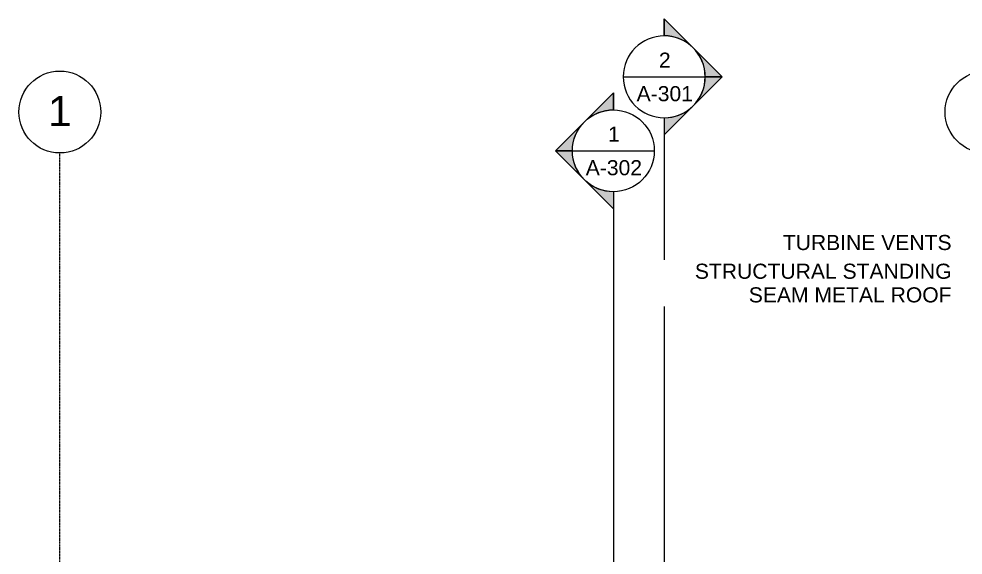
# Model space of a CAD drawing. Header units: inches. Extents: x 20478 to 36715, y -248 to 750.
# Drawn here: x 23984 to 24722, y 259 to 679 of the extents above; entities that cross this region are included whole.
import ezdxf

# ---------------------------------------------------------------- set-up
doc = ezdxf.new("R2010")
doc.units = ezdxf.units.IN
doc.header["$MEASUREMENT"] = 0
doc.linetypes.add('Grid Line 1_2_', pattern=[0.875, 0.5, -0.125, 0.125, -0.125])
for name, color, linetype, lineweight in [('G-ANNO-SYMB', 111, 'Continuous', 9), ('G-ANNO-TEXT', 231, 'Continuous', 9), ('S-GRID', 1, 'Continuous', 9), ('S-GRID-IDEN', 1, 'Continuous', 9)]:
    doc.layers.add(name, color=color, linetype=linetype, lineweight=lineweight)
doc.styles.add('Arial', font='arial.ttf', dxfattribs={"height": 23.60479})
doc.styles.add('Arial_1', font='arial.ttf', dxfattribs={"height": 11.802395})

# ---------------------------------------------------------------- blocks, each defined once
blk = doc.blocks.new('Grid - Grid Head - Circle-14747-Elevation - South')
at = {"layer": 'S-GRID-IDEN'}
blk.add_circle((22796.39, 605.76), 32, dxfattribs=at)
blk = doc.blocks.new('Section - Section Head - Filled-1526-Elevation - South')
at = {"layer": 'G-ANNO-SYMB'}
h = blk.add_hatch(color=256, dxfattribs=at)
edge = h.paths.add_edge_path(flags=0)
edge.add_arc((25498.9, 577.16), 32.04, 47.9216, 90)
edge.add_line((25498.9, 609.2), (25498.9, 622.41))
edge.add_line((25498.9, 622.41), (25520.37, 600.94))
h = blk.add_hatch(color=256, dxfattribs=at)
edge = h.paths.add_edge_path(flags=0)
edge.add_line((25521.53, 599.78), (25544.15, 577.16))
edge.add_line((25544.15, 577.16), (25530.9, 577.16))
edge.add_arc((25498.9, 577.16), 32, 0, 45)
h = blk.add_hatch(color=256, dxfattribs=at)
edge = h.paths.add_edge_path(flags=0)
edge.add_arc((25498.9, 577.16), 32, 315, 360)
edge.add_line((25530.9, 577.16), (25544.15, 577.16))
edge.add_line((25544.15, 577.16), (25521.53, 554.53))
h = blk.add_hatch(color=256, dxfattribs=at)
edge = h.paths.add_edge_path(flags=0)
edge.add_line((25520.37, 553.37), (25498.9, 531.9))
edge.add_line((25498.9, 531.9), (25498.9, 545.12))
edge.add_arc((25498.9, 577.16), 32.04, 270, 312.0784)
for p, q in [((25544.15, 577.16), (25498.9, 622.41)), ((25498.9, 609.16), (25498.9, 622.41)), ((25520.37, 600.94), (25498.9, 622.41)), ((25498.9, 622.41), (25498.9, 609.2)), ((25544.15, 577.16), (25521.53, 599.78)), ((25544.15, 577.16), (25498.9, 531.9)), ((25521.53, 554.53), (25544.15, 577.16)), ((25530.9, 577.16), (25544.15, 577.16)), ((25544.15, 577.16), (25530.9, 577.16)), ((25498.9, 531.9), (25520.37, 553.37)), ((25498.9, 545.16), (25498.9, 531.9)), ((25498.9, 545.12), (25498.9, 531.9))]:
    blk.add_line(p, q, dxfattribs=at)
for radius, start, end in [(32, 90, 270), (32.04, 47.9216, 90), (32, 270, 90), (32, 0, 45), (32, 315, 360), (32.04, 270, 312.0784)]:
    blk.add_arc((25498.9, 577.16), radius, start, end, dxfattribs=at)

msp = doc.modelspace()

# ---------------------------------------------------------------- linework, layer by layer
at = {"layer": 'G-ANNO-SYMB'}
for p, q in [((24456.266, 633.308), (24520.266, 633.308)), ((24488.266, 601.308), (24488.266, -54.817)), ((24416.498, 575.445), (24480.498, 575.445)), ((24448.498, 543.445), (24448.498, -182.817))]:
    msp.add_line(p, q, dxfattribs=at)
at = {"layer": 'S-GRID', "linetype": 'Grid Line 1_2_'}
msp.add_line((24015.964, -132), (24015.964, 573.765), dxfattribs=at)

# ---------------------------------------------------------------- block references
at = {"layer": 'G-ANNO-SYMB'}
msp.add_blockref('Section - Section Head - Filled-1526-Elevation - South', (-1010.634, 56.151), dxfattribs=at)
at = {"layer": 'G-ANNO-SYMB', "extrusion": (0, 0, -1)}
msp.add_blockref('Section - Section Head - Filled-1526-Elevation - South', (-49947.397, -1.712), dxfattribs=at)
at = {"layer": 'S-GRID-IDEN'}
for p in [(1219.574, 0), (1943.324, 0)]:
    msp.add_blockref('Grid - Grid Head - Circle-14747-Elevation - South', p, dxfattribs=at)

# ---------------------------------------------------------------- texts
at = {"layer": 'G-ANNO-SYMB', "attachment_point": 2, "line_spacing_factor": 0.938532, "style": 'Arial_1'}
for s, insert, char_height, width in [('2', (24488.676, 652.201), 11.802, 10.944), ('A-301', (24488.676, 626.019), 11.8024, 52.416), ('1', (24448.907, 594.337), 11.802, 10.944), ('A-302', (24448.907, 568.156), 11.8024, 52.416)]:
    msp.add_mtext(s, dxfattribs=dict(at, insert=insert, char_height=char_height, width=width))
at = {"layer": 'G-ANNO-TEXT', "color": 145, "insert": (24712.775, 509.678), "char_height": 11.8024, "width": 156.816, "attachment_point": 3, "line_spacing_factor": 0.938532, "style": 'Arial_1', "bg_fill": 3, "box_fill_scale": 1.25, "bg_fill_color": 0, "bg_fill_transparency": 0}
msp.add_mtext('TURBINE VENTS', dxfattribs=at)

# ---------------------------------------------------------------- next in the draw order: texts
at = {"layer": 'G-ANNO-TEXT', "color": 145, "insert": (24712.775, 487.223), "char_height": 11.8024, "width": 238.32, "attachment_point": 3, "line_spacing_factor": 0.938532, "style": 'Arial_1', "bg_fill": 3, "box_fill_scale": 1.25, "bg_fill_color": 0, "bg_fill_transparency": 0}
msp.add_mtext('STRUCTURAL STANDING\\PSEAM METAL ROOF', dxfattribs=at)
at = {"layer": 'S-GRID-IDEN', "insert": (24015.958, 618.347), "char_height": 23.605, "width": 21.888, "attachment_point": 2, "line_spacing_factor": 0.938532, "style": 'Arial', "bg_fill": 3, "box_fill_scale": 1.25, "bg_fill_color": 0, "bg_fill_transparency": 0}
msp.add_mtext('1', dxfattribs=at)

doc.saveas('drawing.dxf')
